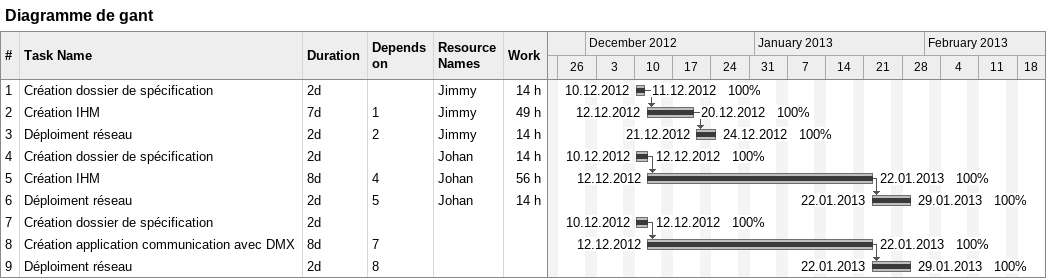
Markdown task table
Diagramme de gant

| ID | Task | Duration | Start | Finish | Predecessors | Resources | % complete | Work (h) |
|---|---|---|---|---|---|---|---|---|
| 1 | Création dossier de spécification | 2d | 2012-12-10 | 2012-12-11 |  | Jimmy | 100 | 14 |
| 2 | Création IHM | 7d | 2012-12-12 | 2012-12-20 | 1 | Jimmy | 100 | 49 |
| 3 | Déploiment réseau | 2d | 2012-12-21 | 2012-12-24 | 2 | Jimmy | 100 | 14 |
| 4 | Création dossier de spécification | 2d | 2012-12-10 | 2012-12-12 |  | Johan | 100 | 14 |
| 5 | Création IHM | 8d | 2012-12-12 | 2013-01-22 | 4 | Johan | 100 | 56 |
| 6 | Déploiment réseau | 2d | 2013-01-22 | 2013-01-29 | 5 | Johan | 100 | 14 |
| 7 | Création dossier de spécification | 2d | 2012-12-10 | 2012-12-12 |  |  | 100 |  |
| 8 | Création application communication avec DMX | 8d | 2012-12-12 | 2013-01-22 | 7 |  | 100 |  |
| 9 | Déploiment réseau | 2d | 2013-01-22 | 2013-01-29 | 8 |  | 100 |  |
